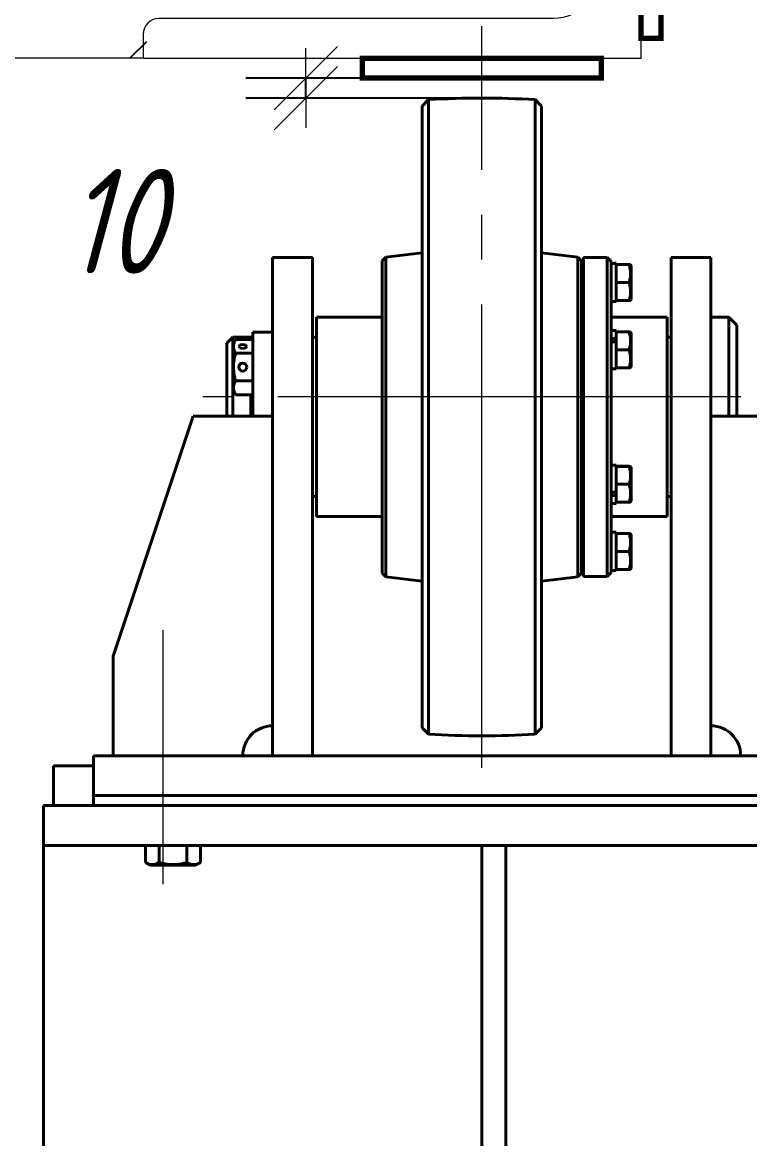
# Model space of a CAD drawing. Header units: millimetres. Extents: x 0 to 841, y 0 to 594.
# Drawn here: x 388.94 to 413.29, y 377.62 to 414.96 of the extents above; entities that cross this region are included whole.
import ezdxf

# ---------------------------------------------------------------- set-up
doc = ezdxf.new("R2010")
doc.units = ezdxf.units.MM
for name, pattern in [('K5LT_AXLED', [19.996264, 15.496264, -1.5, 1.5, -1.5]), ('K5LT_BASIC', [0]), ('K5LT_THIN', [0])]:
    doc.linetypes.add(name, pattern=pattern)
doc.layers.add('Системный слой', color=7, linetype='Continuous')
doc.styles.add('KDIMTEXTSTYLE', font='GOST_AU.SHX', dxfattribs={"width": 0.96, "oblique": 15, "height": 5})
doc.dimstyles.new('KDIMSTYLE (0.07)', dxfattribs={"dimtxt": 5, "dimasz": 1, "dimexe": 2, "dimexo": 0.0625, "dimgap": 1, "dimtad": 1, "dimlfac": 15, "dimtxsty": 'KDIMTEXTSTYLE', "dimsah": 1, "dimcen": 0.09, "dimdle": 1, "dimadec": 0, "dimazin": 0, "dimtfac": 0.667, "dimtmove": 0, "dimatfit": 3, "dimfxl": 1, "dimtvp": 1, "dimtolj": 1, "dimtzin": 0, "dimarcsym": 0})

# ---------------------------------------------------------------- blocks, each defined once
blk = doc.blocks.new('U391')
at = {"layer": 'Системный слой', "color": 150, "linetype": 'K5LT_BASIC', "lineweight": 40, "true_color": 0x0080ff}
for p, q in [((408.823, 400.15), (408.823, 400.11)), ((408.823, 400.003), (408.823, 399.617)), ((408.823, 399.403), (408.823, 399.273)), ((408.823, 399.163), (408.823, 399.017)), ((408.823, 398.91), (408.823, 398.87))]:
    blk.add_line(p, q, dxfattribs=at)
blk = doc.blocks.new('U394')
at = {"layer": 'Системный слой', "color": 150, "linetype": 'K5LT_BASIC', "lineweight": 40, "true_color": 0x0080ff}
for p, q in [((408.823, 406.902), (408.823, 406.863)), ((408.823, 406.755), (408.823, 406.37)), ((408.823, 406.155), (408.823, 405.77)), ((408.823, 405.663), (408.823, 405.623))]:
    blk.add_line(p, q, dxfattribs=at)
blk = doc.blocks.new('U398')
at = {"layer": 'Системный слой', "color": 150, "linetype": 'K5LT_BASIC', "lineweight": 40, "true_color": 0x0080ff}
for p, q in [((407.723, 397.142), (407.723, 407.096)), ((407.723, 396.429), (407.723, 397.142))]:
    blk.add_line(p, q, dxfattribs=at)
blk = doc.blocks.new('U399')
at = {"layer": 'Системный слой', "color": 150, "linetype": 'K5LT_BASIC', "lineweight": 40, "true_color": 0x0080ff}
for p, q in [((408.656, 397.258), (408.656, 406.963)), ((408.656, 396.563), (408.656, 397.258))]:
    blk.add_line(p, q, dxfattribs=at)
blk = doc.blocks.new('U400')
at = {"layer": 'Системный слой', "color": 150, "linetype": 'K5LT_BASIC', "lineweight": 40, "true_color": 0x0080ff}
for p, q in [((408.523, 397.142), (408.523, 407.096)), ((408.523, 396.429), (408.523, 397.142))]:
    blk.add_line(p, q, dxfattribs=at)
blk = doc.blocks.new('U405')
at = {"layer": 'Системный слой', "color": 150, "linetype": 'K5LT_BASIC', "lineweight": 40, "true_color": 0x0080ff}
for p, q in [((408.823, 397.903), (408.823, 397.863)), ((408.823, 397.755), (408.823, 397.37)), ((408.823, 397.155), (408.823, 396.77)), ((408.823, 396.663), (408.823, 396.629))]:
    blk.add_line(p, q, dxfattribs=at)
blk = doc.blocks.new('U414')
at = {"layer": 'Системный слой', "color": 150, "linetype": 'K5LT_BASIC', "lineweight": 40, "true_color": 0x0080ff}
for p, q in [((410.523, 401.745), (410.523, 405.096)), ((410.523, 398.429), (410.523, 401.745))]:
    blk.add_line(p, q, dxfattribs=at)
blk = doc.blocks.new('U416')
at = {"layer": 'Системный слой', "color": 150, "linetype": 'K5LT_BASIC', "lineweight": 40, "true_color": 0x0080ff}
for p, q in [((408.823, 404.65), (408.823, 404.61)), ((408.823, 404.503), (408.823, 404.407)), ((408.823, 404.302), (408.823, 404.117)), ((408.823, 403.903), (408.823, 403.517)), ((408.823, 403.41), (408.823, 403.37))]:
    blk.add_line(p, q, dxfattribs=at)
blk = doc.blocks.new('U421')
at = {"layer": 'Системный слой', "color": 150, "linetype": 'K5LT_BASIC', "lineweight": 40, "true_color": 0x0080ff}
for p, q in [((407.535, 399.086), (407.535, 407.11)), ((407.535, 396.415), (407.535, 399.086))]:
    blk.add_line(p, q, dxfattribs=at)
blk = doc.blocks.new('U422')
at = {"layer": 'Системный слой', "color": 150, "linetype": 'K5LT_BASIC', "lineweight": 40, "true_color": 0x0080ff}
for p, q in [((407.656, 399.147), (407.656, 406.989)), ((407.656, 396.536), (407.656, 399.147))]:
    blk.add_line(p, q, dxfattribs=at)
blk = doc.blocks.new('U423')
at = {"layer": 'Системный слой', "color": 150, "linetype": 'K5LT_BASIC', "lineweight": 40, "true_color": 0x0080ff}
for p, q in [((401.11, 399.086), (401.11, 407.11)), ((401.11, 396.415), (401.11, 399.086))]:
    blk.add_line(p, q, dxfattribs=at)
blk = doc.blocks.new('U424')
at = {"layer": 'Системный слой', "color": 150, "linetype": 'K5LT_BASIC', "lineweight": 40, "true_color": 0x0080ff}
for p, q in [((400.989, 399.147), (400.989, 406.989)), ((400.989, 396.536), (400.989, 399.147))]:
    blk.add_line(p, q, dxfattribs=at)
blk = doc.blocks.new('U425')
at = {"layer": 'Системный слой', "color": 150, "linetype": 'K5LT_BASIC', "lineweight": 40, "true_color": 0x0080ff}
for p, q in [((406.11, 396.45), (406.11, 412.376)), ((406.11, 391.149), (406.11, 396.45))]:
    blk.add_line(p, q, dxfattribs=at)
blk = doc.blocks.new('U426')
at = {"layer": 'Системный слой', "color": 150, "linetype": 'K5LT_BASIC', "lineweight": 40, "true_color": 0x0080ff}
for p, q in [((406.323, 396.557), (406.323, 412.163)), ((406.323, 391.362), (406.323, 396.557))]:
    blk.add_line(p, q, dxfattribs=at)
blk = doc.blocks.new('U427')
at = {"layer": 'Системный слой', "color": 150, "linetype": 'K5LT_BASIC', "lineweight": 40, "true_color": 0x0080ff}
for p, q in [((402.535, 396.45), (402.535, 412.376)), ((402.535, 391.149), (402.535, 396.45))]:
    blk.add_line(p, q, dxfattribs=at)
blk = doc.blocks.new('U428')
at = {"layer": 'Системный слой', "color": 150, "linetype": 'K5LT_BASIC', "lineweight": 40, "true_color": 0x0080ff}
for p, q in [((402.323, 396.557), (402.323, 412.163)), ((402.323, 391.362), (402.323, 396.557))]:
    blk.add_line(p, q, dxfattribs=at)
blk = doc.blocks.new('U430')
at = {"layer": 'Системный слой', "color": 150, "linetype": 'K5LT_BASIC', "lineweight": 40, "true_color": 0x0080ff}
for p, q in [((408.823, 406.863), (408.823, 406.755)), ((408.823, 406.37), (408.823, 406.262))]:
    blk.add_line(p, q, dxfattribs=at)
blk = doc.blocks.new('U431')
at = {"layer": 'Системный слой', "color": 150, "linetype": 'K5LT_BASIC', "lineweight": 40, "true_color": 0x0080ff}
for p, q in [((408.823, 406.262), (408.823, 406.155)), ((408.823, 405.77), (408.823, 405.663))]:
    blk.add_line(p, q, dxfattribs=at)
blk = doc.blocks.new('U432')
at = {"layer": 'Системный слой', "color": 150, "linetype": 'K5LT_BASIC', "lineweight": 40, "true_color": 0x0080ff}
for p, q in [((409.252, 406.863), (409.28, 406.863)), ((409.28, 406.863), (409.252, 406.863)), ((409.28, 406.863), (409.299, 406.863)), ((409.299, 406.863), (409.28, 406.863)), ((409.299, 406.863), (409.305, 406.863)), ((409.305, 406.863), (409.299, 406.863))]:
    blk.add_line(p, q, dxfattribs=at)
blk = doc.blocks.new('U433')
at = {"layer": 'Системный слой', "color": 150, "linetype": 'K5LT_BASIC', "lineweight": 40, "true_color": 0x0080ff}
for p, q in [((409.323, 406.262), (409.323, 406.833)), ((409.323, 405.693), (409.323, 406.262))]:
    blk.add_line(p, q, dxfattribs=at)
blk = doc.blocks.new('U437')
at = {"layer": 'Системный слой', "color": 150, "linetype": 'K5LT_BASIC', "lineweight": 40, "true_color": 0x0080ff}
for p, q in [((398.789, 401.763), (398.789, 405.096)), ((398.789, 398.429), (398.789, 401.763))]:
    blk.add_line(p, q, dxfattribs=at)
blk = doc.blocks.new('U444')
at = {"layer": 'Системный слой', "color": 150, "linetype": 'K5LT_BASIC', "lineweight": 40, "true_color": 0x0080ff}
for p, q in [((398.789, 399.096), (398.656, 399.096)), ((410.656, 399.096), (410.523, 399.096))]:
    blk.add_line(p, q, dxfattribs=at)
blk = doc.blocks.new('U445')
at = {"layer": 'Системный слой', "color": 150, "linetype": 'K5LT_BASIC', "lineweight": 40, "true_color": 0x0080ff}
for p, q in [((396.656, 404.429), (395.989, 404.429)), ((398.789, 404.429), (398.656, 404.429)), ((410.656, 404.429), (410.523, 404.429))]:
    blk.add_line(p, q, dxfattribs=at)
blk = doc.blocks.new('U453')
at = {"layer": 'Системный слой', "color": 150, "linetype": 'K5LT_BASIC', "lineweight": 40, "true_color": 0x0080ff}
for p, q in [((408.823, 400.11), (408.823, 400.003)), ((408.823, 399.617), (408.823, 399.51))]:
    blk.add_line(p, q, dxfattribs=at)
blk = doc.blocks.new('U454')
at = {"layer": 'Системный слой', "color": 150, "linetype": 'K5LT_BASIC', "lineweight": 40, "true_color": 0x0080ff}
for p, q in [((408.823, 399.51), (408.823, 399.403)), ((408.823, 399.273), (408.823, 399.163)), ((408.823, 399.017), (408.823, 398.91))]:
    blk.add_line(p, q, dxfattribs=at)
blk = doc.blocks.new('U455')
at = {"layer": 'Системный слой', "color": 150, "linetype": 'K5LT_BASIC', "lineweight": 40, "true_color": 0x0080ff}
for p, q in [((409.252, 400.11), (409.28, 400.11)), ((409.28, 400.11), (409.252, 400.11)), ((409.28, 400.11), (409.299, 400.11)), ((409.299, 400.11), (409.28, 400.11)), ((409.299, 400.11), (409.305, 400.11)), ((409.305, 400.11), (409.299, 400.11))]:
    blk.add_line(p, q, dxfattribs=at)
blk = doc.blocks.new('U458')
at = {"layer": 'Системный слой', "color": 150, "linetype": 'K5LT_BASIC', "lineweight": 40, "true_color": 0x0080ff}
for p, q in [((408.823, 397.262), (408.823, 397.155)), ((408.823, 396.77), (408.823, 396.663))]:
    blk.add_line(p, q, dxfattribs=at)
blk = doc.blocks.new('U459')
at = {"layer": 'Системный слой', "color": 150, "linetype": 'K5LT_BASIC', "lineweight": 40, "true_color": 0x0080ff}
for p, q in [((408.823, 397.863), (408.823, 397.755)), ((408.823, 397.37), (408.823, 397.262))]:
    blk.add_line(p, q, dxfattribs=at)
blk = doc.blocks.new('U460')
at = {"layer": 'Системный слой', "color": 150, "linetype": 'K5LT_BASIC', "lineweight": 40, "true_color": 0x0080ff}
for p, q in [((409.252, 397.863), (409.28, 397.863)), ((409.28, 397.863), (409.252, 397.863)), ((409.28, 397.863), (409.299, 397.863)), ((409.299, 397.863), (409.28, 397.863)), ((409.299, 397.863), (409.305, 397.863)), ((409.305, 397.863), (409.299, 397.863))]:
    blk.add_line(p, q, dxfattribs=at)
blk = doc.blocks.new('U461')
at = {"layer": 'Системный слой', "color": 150, "linetype": 'K5LT_BASIC', "lineweight": 40, "true_color": 0x0080ff}
for p, q in [((408.823, 404.01), (408.823, 403.903)), ((408.823, 403.517), (408.823, 403.41))]:
    blk.add_line(p, q, dxfattribs=at)
blk = doc.blocks.new('U462')
at = {"layer": 'Системный слой', "color": 150, "linetype": 'K5LT_BASIC', "lineweight": 40, "true_color": 0x0080ff}
for p, q in [((408.823, 404.61), (408.823, 404.503)), ((408.823, 404.407), (408.823, 404.302)), ((408.823, 404.117), (408.823, 404.01))]:
    blk.add_line(p, q, dxfattribs=at)
blk = doc.blocks.new('U463')
at = {"layer": 'Системный слой', "color": 150, "linetype": 'K5LT_BASIC', "lineweight": 40, "true_color": 0x0080ff}
for p, q in [((409.323, 403.516), (409.323, 404.58)), ((409.323, 403.44), (409.323, 403.516))]:
    blk.add_line(p, q, dxfattribs=at)
blk = doc.blocks.new('U464')
at = {"layer": 'Системный слой', "color": 150, "linetype": 'K5LT_BASIC', "lineweight": 40, "true_color": 0x0080ff}
for p, q in [((409.252, 404.61), (409.28, 404.61)), ((409.28, 404.61), (409.252, 404.61)), ((409.28, 404.61), (409.299, 404.61)), ((409.299, 404.61), (409.28, 404.61)), ((409.299, 404.61), (409.305, 404.61)), ((409.305, 404.61), (409.299, 404.61))]:
    blk.add_line(p, q, dxfattribs=at)
blk = doc.blocks.new('U496')
at = {"layer": 'Системный слой', "color": 150, "linetype": 'K5LT_BASIC', "lineweight": 40, "true_color": 0x0080ff}
for p, q in [((396.228, 404.169), (396.189, 404.122)), ((396.189, 404.122), (396.228, 404.075)), ((396.323, 404.189), (396.228, 404.169)), ((396.228, 404.075), (396.323, 404.056)), ((396.417, 404.169), (396.323, 404.189)), ((396.323, 404.056), (396.417, 404.075)), ((396.456, 404.122), (396.417, 404.169)), ((396.417, 404.075), (396.456, 404.122))]:
    blk.add_line(p, q, dxfattribs=at)
blk = doc.blocks.new('U497')
at = {"layer": 'Системный слой', "color": 150, "linetype": 'K5LT_BASIC', "lineweight": 40, "true_color": 0x0080ff}
for p, q in [((395.989, 404.189), (395.989, 404.429)), ((395.989, 401.785), (395.989, 402.669))]:
    blk.add_line(p, q, dxfattribs=at)
blk = doc.blocks.new('KDIMARROW_01')
at = {"layer": 'Системный слой'}
blk.add_hatch(color=0, dxfattribs=at).paths.add_polyline_path([(0, 0), (-5, 0.658), (-4.5, 0), (-5, -0.658)])
at = {"layer": 'Системный слой', "color": 0, "linetype": 'K5LT_THIN', "lineweight": 18}
for p, q in [((-4.5, 0), (-5, 0.658)), ((-5, 0.658), (0, 0)), ((0, 0), (-5, -0.658)), ((-5, -0.658), (-4.5, 0)), ((0, 0), (-1, 0))]:
    blk.add_line(p, q, dxfattribs=at)
blk = doc.blocks.new('KDIMARROW_13')
at = {"layer": 'Системный слой', "color": 0, "linetype": 'K5LT_THIN', "lineweight": 18}
for p, q in [((-1.061, 1.061), (1.061, -1.061)), ((0, 0), (-1, 0)), ((0, 0), (1, 0))]:
    blk.add_line(p, q, dxfattribs=at)

msp = doc.modelspace()

# ---------------------------------------------------------------- hatches: boundary and pattern name
at = {"layer": 'Системный слой'}
h = msp.add_hatch(dxfattribs=at)
h.set_pattern_fill('', angle=45, style=0, pattern_type=0)
h.set_pattern_definition([(45, (0, 0), (-7.07107, 7.07107), []), (45, (-3.536, 3.536), (-7.07107, 7.07107), [10, -2, 1, -2])])
h.paths.add_polyline_path([(392.99308, 417.76281), (400.18883, 420.8914), (401.64734, 422.12062), (402.19308, 423.9483), (402.19308, 456.49886), (401.48912, 458.54763), (399.67459, 459.73106), (388.92052, 462.44217), (386.32641, 463.09615), (386.32641, 464.42242), (385.22041, 464.24775), (380.08564, 461.49304), (373.83904, 457.88656), (369.27385, 455.25085), (367.56654, 453.68372), (366.60719, 449.63754), (366.60719, 447.42948), (365.27385, 447.42948), (365.27385, 450.63205), (365.46493, 452.2167), (366.16702, 453.96538), (367.20579, 455.32531), (368.60719, 456.40555), (374.83445, 460.00086), (380.73721, 463.40882), (384.87531, 465.53565), (386.32641, 465.76281), (386.32641, 467.09615), (349.65975, 467.09615), (349.65975, 436.42948), (340.26533, 436.42948), (340.91431, 428.54714), (342.68676, 420.43615), (343.65998, 417.3198), (353.41378, 397.24161), (360.02857, 387.19069), (369.3108, 375.3913), (376.52587, 368.66522), (380.38227, 365.92136), (386.32641, 362.70961), (386.32641, 413.76281), (392.99308, 413.76281), (393.26744, 415.09615), (391.54198, 415.32331), (388.79131, 416.64911), (374.0677, 425.34455), (372.83368, 426.89358), (372.22617, 428.29636), (371.94052, 433.42948), (373.27385, 433.42948), (373.37836, 429.17627), (373.98838, 427.56025), (377.33113, 424.80525), (383.27065, 421.37606), (389.73606, 417.64325), (391.88707, 416.61121), (392.99308, 416.43654)])
at = {"layer": 'Системный слой', "true_color": 0xffff00}
h = msp.add_hatch(dxfattribs=at)
h.set_pattern_fill('', color=2, angle=90, style=0, pattern_type=0)
h.set_pattern_definition([(135, (0, 0), (-11.2253, -11.2253), [])])
h.paths.add_polyline_path([(409.65975, 418.42948), (409.65975, 414.42948), (410.32641, 414.42948), (410.32641, 418.42948)])
h.paths.add_polyline_path([(409.65975, 422.42948), (409.65975, 418.42948), (410.32641, 418.42948), (410.32641, 422.42948)])

# ---------------------------------------------------------------- linework, layer by layer
at = {"layer": 'Системный слой', "color": 30, "linetype": 'K5LT_AXLED', "lineweight": 18, "true_color": 0xff8000}
for p, q in [((404.32271, 390.0288), (404.32271, 414.83016)), ((412.98938, 402.42948), (394.98938, 402.42948)), ((393.65605, 386.13615), (393.65605, 394.62948))]:
    msp.add_line(p, q, dxfattribs=at)
at = {"layer": 'Системный слой', "color": 7, "linetype": 'K5LT_THIN', "lineweight": 18}
for p, q in [((392.99308, 413.76281), (386.32641, 413.76281)), ((407.72271, 406.61771), (407.65605, 406.61771)), ((407.72271, 405.90792), (407.65605, 405.90792)), ((407.72271, 404.36516), (407.65605, 404.36516)), ((407.72271, 403.65538), (407.65605, 403.65538)), ((407.72271, 399.86517), (407.65605, 399.86517)), ((407.72271, 399.15538), (407.65605, 399.15538)), ((407.72271, 397.61771), (407.65605, 397.61771)), ((407.72271, 396.90792), (407.65605, 396.90792))]:
    msp.add_line(p, q, dxfattribs=at)
at = {"layer": 'Системный слой', "color": 150, "linetype": 'K5LT_BASIC', "lineweight": 40, "true_color": 0x0080ff}
for p, q in [((402.32271, 412.1635), (402.53541, 412.37619)), ((406.11002, 412.37619), (406.32271, 412.1635)), ((397.32271, 407.09615), (398.65605, 407.09615)), ((397.32271, 407.09615), (397.32271, 390.42948)), ((398.65605, 407.09615), (398.65605, 390.42948)), ((400.98938, 406.98948), (401.11038, 407.11048)), ((402.32271, 407.25412), (401.11038, 407.11048)), ((407.53505, 407.11048), (406.32271, 407.25412)), ((407.53505, 407.11048), (407.65605, 406.98948)), ((408.52271, 407.09615), (407.72271, 407.09615)), ((408.52271, 407.09615), (408.65605, 406.96281)), ((411.98938, 407.09615), (410.65605, 407.09615)), ((410.65605, 390.42948), (410.65605, 407.09615)), ((411.98938, 390.42948), (411.98938, 407.09615)), ((408.74052, 406.8998), (408.65605, 406.90205)), ((408.82271, 406.86304), (409.2518, 406.86304)), ((408.82271, 406.86267), (408.82271, 406.86259)), ((408.82271, 406.86259), (409.2518, 406.86259)), ((409.30539, 406.86281), (409.32271, 406.83281)), ((407.72271, 406.66281), (407.65605, 406.66281)), ((408.82271, 406.26236), (409.2518, 406.26236)), ((407.72271, 405.86281), (407.65605, 405.86281)), ((408.65605, 405.62281), (408.82271, 405.62281)), ((408.82271, 405.66259), (409.2518, 405.66259)), ((409.30539, 405.66281), (409.32271, 405.69281)), ((400.98938, 405.09615), (398.78938, 405.09615)), ((410.52271, 405.09615), (408.65605, 405.09615)), ((411.98938, 405.09615), (412.58938, 405.09615)), ((412.58938, 405.09615), (412.58938, 401.78469)), ((412.58938, 405.09615), (412.85605, 404.82948)), ((412.85605, 404.82948), (412.85605, 401.78469)), ((396.65605, 401.78469), (396.65605, 404.59615)), ((396.65605, 404.59615), (397.32271, 404.59615)), ((408.65605, 404.65027), (408.82271, 404.65027)), ((408.82271, 404.6105), (409.2518, 404.6105)), ((408.82271, 404.61012), (408.82271, 404.61004)), ((408.82271, 404.61004), (409.2518, 404.61004)), ((409.30539, 404.61027), (409.32271, 404.58027)), ((395.98938, 404.42948), (395.78938, 404.22948)), ((395.78938, 401.78469), (395.78938, 404.22948)), ((396.08393, 404.35324), (395.98938, 404.18948)), ((395.98938, 402.66948), (395.98938, 404.18948)), ((396.65605, 404.35324), (396.08393, 404.35324)), ((407.72271, 404.41027), (407.65605, 404.41027)), ((396.65605, 403.89136), (396.08393, 403.89136)), ((408.82271, 404.00982), (409.2518, 404.00982)), ((407.72271, 403.61027), (407.65605, 403.61027)), ((408.65605, 403.37027), (408.82271, 403.37027)), ((408.82271, 403.41004), (409.2518, 403.41004)), ((409.30539, 403.41027), (409.32271, 403.44027)), ((396.65605, 402.9676), (396.08393, 402.9676)), ((396.08393, 402.50572), (395.98938, 402.66948)), ((396.65605, 402.50572), (396.08393, 402.50572)), ((396.58938, 401.78469), (396.58938, 402.50572)), ((394.66334, 401.78469), (391.98938, 393.76281)), ((397.32271, 401.78469), (394.66334, 401.78469)), ((411.98938, 401.78469), (414.64875, 401.78469)), ((408.65605, 400.15027), (408.82271, 400.15027)), ((408.82271, 400.1105), (409.2518, 400.1105)), ((408.82271, 400.11013), (408.82271, 400.11004)), ((408.82271, 400.11004), (409.2518, 400.11004)), ((409.30539, 400.11027), (409.32271, 400.08027)), ((409.32271, 398.94027), (409.32271, 400.08027)), ((407.72271, 399.91027), (407.65605, 399.91027)), ((408.82271, 399.50982), (409.2518, 399.50982)), ((407.72271, 399.11027), (407.65605, 399.11027)), ((408.65605, 398.87027), (408.82271, 398.87027)), ((408.82271, 398.91004), (409.2518, 398.91004)), ((409.30539, 398.91027), (409.32271, 398.94027)), ((400.98938, 398.42948), (398.78938, 398.42948)), ((410.52271, 398.42948), (408.65605, 398.42948)), ((408.65605, 397.90281), (408.82271, 397.90281)), ((408.82271, 397.86304), (409.2518, 397.86304)), ((408.82271, 397.86267), (408.82271, 397.86259)), ((408.82271, 397.86259), (409.2518, 397.86259)), ((409.30539, 397.86281), (409.32271, 397.83281)), ((409.32271, 396.69281), (409.32271, 397.83281)), ((407.72271, 397.66281), (407.65605, 397.66281)), ((408.82271, 397.26236), (409.2518, 397.26236)), ((407.72271, 396.86281), (407.65605, 396.86281)), ((408.82271, 396.62362), (408.74052, 396.62583)), ((408.82271, 396.66259), (409.2518, 396.66259)), ((408.82271, 396.62362), (408.82271, 396.62946)), ((409.30539, 396.66281), (409.32271, 396.69281)), ((400.98938, 396.53615), (401.11038, 396.41514)), ((402.32271, 396.27151), (401.11038, 396.41514)), ((407.53505, 396.41514), (406.32271, 396.27151)), ((407.53505, 396.41514), (407.65605, 396.53615)), ((408.52271, 396.42948), (407.72271, 396.42948)), ((408.52271, 396.42948), (408.65605, 396.56281)), ((391.98938, 393.76281), (391.98938, 390.42948)), ((402.32271, 391.36213), (402.53541, 391.14944)), ((406.11002, 391.14944), (406.32271, 391.36213)), ((391.32271, 389.09615), (391.32271, 390.42948)), ((391.32271, 390.42948), (417.98938, 390.42948)), ((389.98938, 390.09615), (389.98938, 388.76281)), ((391.32271, 390.09615), (389.98938, 390.09615)), ((389.65605, 388.76281), (389.65605, 387.42948)), ((420.98938, 388.76281), (389.65605, 388.76281)), ((391.32271, 388.76281), (389.98938, 388.76281)), ((391.32271, 389.09615), (417.98938, 389.09615)), ((417.98938, 389.09615), (391.32271, 389.09615)), ((391.32271, 389.09615), (391.32271, 388.76281)), ((389.65605, 387.42948), (389.65605, 370.09615)), ((389.65605, 387.42948), (420.98938, 387.42948)), ((393.06562, 387.42948), (393.06562, 386.85736)), ((393.5275, 387.42948), (393.5275, 386.85736)), ((394.45126, 387.42948), (394.45126, 386.85736)), ((394.91314, 387.42948), (394.91314, 386.85736)), ((404.32271, 387.42948), (404.32271, 370.09615)), ((405.12271, 387.42948), (405.12271, 370.09615)), ((393.06562, 386.85736), (393.22938, 386.76281)), ((393.22938, 386.76281), (394.74938, 386.76281)), ((394.91314, 386.85736), (394.74938, 386.76281))]:
    msp.add_line(p, q, dxfattribs=at)
at = {"layer": 'Системный слой', "color": 7, "linetype": 'K5LT_THIN', "lineweight": 18}
msp.add_lwpolyline([(393.52641, 415.09615, 0.41421356), (392.99308, 414.56281), (392.99308, 413.76281), (409.65975, 413.76281), (409.65975, 430.42948), (408.85975, 430.42948, 0.41421356), (408.32641, 429.89615), (408.32641, 416.69615, -0.41421356), (406.72641, 415.09615)], format="xyb", close=True, dxfattribs=at)
at = {"layer": 'Системный слой', "color": 7, "linetype": 'K5LT_THIN', "const_width": 0.18}
for points in [[(410.32271, 414.42948), (410.32271, 422.42948), (409.65605, 422.42948), (409.65605, 414.42948), (410.32271, 414.42948)], [(408.32641, 413.09615), (400.32641, 413.09615), (400.32641, 413.76281), (408.32641, 413.76281), (408.32641, 413.09615)]]:
    msp.add_lwpolyline(points, dxfattribs=at)
at = {"layer": 'Системный слой', "color": 150, "linetype": 'K5LT_BASIC', "lineweight": 40, "true_color": 0x0080ff}
msp.add_circle((396.32271, 403.42948), 0.13333, dxfattribs=at)
for centre, radius, start, end in [((404.32271, 382.42948), 30, 86.584475, 93.415525), ((407.65605, 405.16281), 0.06667, 270, 0), ((407.65605, 398.36281), 0.06667, 0, 90), ((397.32271, 390.42948), 1, 90, 180), ((411.98938, 390.42948), 1, 0, 90), ((404.32271, 421.09615), 30, 266.584475, 273.415525)]:
    msp.add_arc(centre, radius, start, end, dxfattribs=at)
for centre, major_axis, ratio, start_param, end_param in [((408.90994, 406.26281), (1.75839, 0.00048), 0.36397013, 1.62032044, 1.71559044), ((408.56883, 404.01027), (1.75587, 0.57078), 0.16487881, 1.37235678, 1.46762679), ((408.90994, 404.01027), (1.75587, 0.57078), 0.16487881, 1.56687434, 1.66214435), ((408.56883, 399.51027), (1.75586, 0.57043), 0.16527295, 4.70837189, 4.8036419), ((408.90994, 399.51027), (1.75586, 0.57043), 0.16527295, 4.51385433, 4.60912434), ((408.56883, 397.26281), (1.75839, -0.00048), 0.36397013, 4.76211242, 4.85738243)]:
    msp.add_ellipse(centre, major_axis=major_axis, ratio=ratio, start_param=start_param, end_param=end_param, dxfattribs=at)
for points, knots in [([(409.2518, 406.26236), (409.25863, 406.28284), (409.26913, 406.31697), (409.28225, 406.36778), (409.29179, 406.413), (409.29771, 406.45081), (409.30169, 406.48458), (409.30455, 406.51878), (409.30581, 406.5609), (409.30487, 406.59591), (409.30259, 406.63149), (409.29868, 406.66882), (409.28942, 406.72581), (409.2744, 406.79054), (409.25967, 406.83899), (409.2518, 406.86259)], [0, 0, 0, 0, 1.67981626, 2.78068749, 4.10062144, 5.2997801, 5.78516139, 6.77396186, 7.99981908, 9.10206657, 9.53045066, 10.80659157, 12.05516695, 14.06256115, 16, 16, 16, 16]), ([(409.2518, 405.66259), (409.25863, 405.68306), (409.26913, 405.71716), (409.28225, 405.76793), (409.29179, 405.81312), (409.29771, 405.85089), (409.30169, 405.88464), (409.30455, 405.91882), (409.30581, 405.96091), (409.30487, 405.99588), (409.30259, 406.03143), (409.29868, 406.06874), (409.28942, 406.12569), (409.2744, 406.19037), (409.25967, 406.23879), (409.2518, 406.26236)], [0, 0, 0, 0, 1.67981626, 2.78068749, 4.10062144, 5.2997801, 5.78516139, 6.77396186, 7.99981908, 9.10206657, 9.53045066, 10.80659157, 12.05516695, 14.06256115, 16, 16, 16, 16]), ([(409.30539, 405.66281), (409.30539, 405.6628), (409.30411, 405.66277), (409.29854, 405.66273), (409.2893, 405.66269), (409.27433, 405.66264), (409.26058, 405.66261), (409.2518, 405.66259)], [0, 0, 0, 0, 1.4478035, 2.79754158, 4.27723065, 5.83688819, 8, 8, 8, 8]), ([(409.2518, 404.00982), (409.26006, 404.0346), (409.2704, 404.06877), (409.28318, 404.11964), (409.29179, 404.16046), (409.29883, 404.20543), (409.30303, 404.24548), (409.30518, 404.28246), (409.30562, 404.31736), (409.30452, 404.35152), (409.30168, 404.38967), (409.29631, 404.43282), (409.28252, 404.50863), (409.26592, 404.56768), (409.2518, 404.61004)], [0, 0, 0, 0, 1.90502276, 2.60689452, 3.8443326, 4.96854384, 5.9570695, 6.81329934, 7.70142944, 8.53318741, 9.33577528, 10.52418436, 11.73854707, 15, 15, 15, 15]), ([(396.08393, 403.89136), (396.07357, 403.90931), (396.0579, 403.93902), (396.04113, 403.9782), (396.03173, 404.00492), (396.02422, 404.03046), (396.01827, 404.05641), (396.01396, 404.08621), (396.0122, 404.11433), (396.01267, 404.14127), (396.01505, 404.16701), (396.01914, 404.19195), (396.02576, 404.22042), (396.03805, 404.25972), (396.05764, 404.30538), (396.07556, 404.33875), (396.08393, 404.35324)], [0, 0, 0, 0, 2.03197676, 3.33971817, 4.35691028, 4.98286377, 6.14673398, 7.19733448, 8.23107414, 9.20464301, 10.12610383, 11.03238569, 11.92740894, 13.24282625, 15.35658079, 17, 17, 17, 17]), ([(396.08393, 402.9676), (396.07483, 402.99913), (396.06242, 403.04567), (396.04457, 403.12379), (396.03366, 403.1816), (396.02422, 403.2458), (396.01827, 403.2977), (396.01396, 403.35731), (396.01214, 403.41538), (396.01272, 403.46926), (396.0156, 403.52902), (396.02143, 403.59318), (396.03271, 403.67325), (396.05201, 403.77294), (396.07131, 403.84765), (396.08393, 403.89136)], [0, 0, 0, 0, 1.67981626, 2.46425431, 4.10062144, 4.68975414, 5.78516139, 6.77396186, 7.74689331, 8.75724699, 9.53045066, 10.80829449, 12.05516695, 13.66764409, 16, 16, 16, 16]), ([(409.2518, 403.41004), (409.25863, 403.43051), (409.26913, 403.46461), (409.28225, 403.51539), (409.29179, 403.56057), (409.29771, 403.59835), (409.30169, 403.63209), (409.30455, 403.66627), (409.30581, 403.70836), (409.30487, 403.74334), (409.30259, 403.77889), (409.29868, 403.8162), (409.28942, 403.87314), (409.2744, 403.93782), (409.25967, 403.98624), (409.2518, 404.00982)], [0, 0, 0, 0, 1.67981626, 2.78068749, 4.10062144, 5.2997801, 5.78516139, 6.77396186, 7.99981908, 9.10206657, 9.53045066, 10.80659157, 12.05516695, 14.06256115, 16, 16, 16, 16]), ([(409.30539, 403.41027), (409.30539, 403.41026), (409.30465, 403.41024), (409.30122, 403.41021), (409.2949, 403.41017), (409.2807, 403.41012), (409.26458, 403.41007), (409.2518, 403.41004)], [0, 0, 0, 0, 1.09650985, 2.13884191, 3.42597572, 4.85227536, 8, 8, 8, 8]), ([(396.08393, 402.50572), (396.07357, 402.52367), (396.0579, 402.55338), (396.04113, 402.59256), (396.03173, 402.61928), (396.02422, 402.64482), (396.01827, 402.67077), (396.01396, 402.70057), (396.0122, 402.72869), (396.01267, 402.75563), (396.01505, 402.78137), (396.01914, 402.80631), (396.02576, 402.83477), (396.03805, 402.87407), (396.05764, 402.91974), (396.07556, 402.95311), (396.08393, 402.9676)], [0, 0, 0, 0, 2.03197676, 3.33971817, 4.35691028, 4.98286377, 6.14673398, 7.19733448, 8.23107414, 9.20464301, 10.12610383, 11.03238569, 11.92740894, 13.24282625, 15.35658079, 17, 17, 17, 17]), ([(409.2518, 399.50982), (409.25863, 399.5303), (409.26913, 399.56443), (409.28225, 399.61524), (409.29179, 399.66046), (409.29771, 399.69827), (409.30169, 399.73204), (409.30455, 399.76624), (409.30581, 399.80836), (409.30487, 399.84336), (409.30259, 399.87894), (409.29868, 399.91628), (409.28942, 399.97327), (409.2744, 400.03799), (409.25967, 400.08645), (409.2518, 400.11004)], [0, 0, 0, 0, 1.67981626, 2.78068749, 4.10062144, 5.2997801, 5.78516139, 6.77396186, 7.99981908, 9.10206657, 9.53045066, 10.80659157, 12.05516695, 14.06256115, 16, 16, 16, 16]), ([(409.2518, 398.91004), (409.26006, 398.93481), (409.2704, 398.96895), (409.28318, 399.01979), (409.29179, 399.06058), (409.29883, 399.10551), (409.30303, 399.14553), (409.30518, 399.18248), (409.30562, 399.21736), (409.30452, 399.25149), (409.30168, 399.28961), (409.29631, 399.33273), (409.28252, 399.40848), (409.26592, 399.46749), (409.2518, 399.50982)], [0, 0, 0, 0, 1.90502276, 2.60689452, 3.8443326, 4.96854384, 5.9570695, 6.81329934, 7.70142944, 8.53318741, 9.33577528, 10.52418436, 11.73854707, 15, 15, 15, 15]), ([(409.30539, 398.91027), (409.30539, 398.91026), (409.30465, 398.91024), (409.30122, 398.91021), (409.2949, 398.91017), (409.2807, 398.91012), (409.26458, 398.91007), (409.2518, 398.91004)], [0, 0, 0, 0, 1.09650985, 2.13884191, 3.42597572, 4.85227536, 8, 8, 8, 8]), ([(409.2518, 397.26236), (409.25863, 397.28285), (409.26913, 397.31697), (409.28225, 397.36779), (409.29179, 397.41301), (409.29771, 397.45081), (409.30169, 397.48458), (409.30455, 397.51878), (409.30581, 397.56091), (409.30487, 397.59591), (409.30259, 397.63149), (409.29868, 397.66882), (409.28942, 397.72581), (409.2744, 397.79054), (409.25967, 397.839), (409.2518, 397.86259)], [0, 0, 0, 0, 1.67981626, 2.78068749, 4.10062144, 5.2997801, 5.78516139, 6.77396186, 7.99981908, 9.10206657, 9.53045066, 10.80659157, 12.05516695, 14.06256115, 16, 16, 16, 16]), ([(409.2518, 396.66259), (409.25863, 396.68306), (409.26913, 396.71716), (409.28225, 396.76793), (409.29179, 396.81312), (409.29771, 396.8509), (409.30169, 396.88464), (409.30455, 396.91882), (409.30581, 396.96091), (409.30487, 396.99588), (409.30259, 397.03144), (409.29868, 397.06874), (409.28942, 397.12569), (409.2744, 397.19037), (409.25967, 397.23879), (409.2518, 397.26236)], [0, 0, 0, 0, 1.67981626, 2.78068749, 4.10062144, 5.2997801, 5.78516139, 6.77396186, 7.99981908, 9.10206657, 9.53045066, 10.80659157, 12.05516695, 14.06256115, 16, 16, 16, 16]), ([(409.30539, 396.66281), (409.30539, 396.6628), (409.30411, 396.66277), (409.29854, 396.66273), (409.2893, 396.66269), (409.27433, 396.66264), (409.26058, 396.66261), (409.2518, 396.66259)], [0, 0, 0, 0, 1.4478035, 2.79754158, 4.27723065, 5.83688819, 8, 8, 8, 8]), ([(393.06562, 386.85736), (393.08357, 386.847), (393.11328, 386.83133), (393.15246, 386.81456), (393.17918, 386.80516), (393.20472, 386.79765), (393.23067, 386.7917), (393.26047, 386.78739), (393.28859, 386.78563), (393.31553, 386.7861), (393.34127, 386.78848), (393.36621, 386.79258), (393.39468, 386.79919), (393.43398, 386.81149), (393.47964, 386.83108), (393.51301, 386.84899), (393.5275, 386.85736)], [0, 0, 0, 0, 2.03197676, 3.33971817, 4.35691028, 4.98286377, 6.14673398, 7.19733448, 8.23107414, 9.20464301, 10.12610383, 11.03238569, 11.92740894, 13.24282625, 15.35658079, 17, 17, 17, 17]), ([(393.5275, 386.85736), (393.55903, 386.84826), (393.60557, 386.83585), (393.68369, 386.818), (393.7415, 386.80709), (393.8057, 386.79765), (393.8576, 386.7917), (393.91721, 386.78739), (393.97528, 386.78557), (394.02916, 386.78615), (394.08892, 386.78904), (394.15308, 386.79487), (394.23315, 386.80614), (394.33284, 386.82545), (394.40755, 386.84474), (394.45126, 386.85736)], [0, 0, 0, 0, 1.67981626, 2.46425431, 4.10062144, 4.68975414, 5.78516139, 6.77396186, 7.74689331, 8.75724699, 9.53045066, 10.80829449, 12.05516695, 13.66764409, 16, 16, 16, 16]), ([(394.45126, 386.85736), (394.46921, 386.847), (394.49892, 386.83133), (394.5381, 386.81456), (394.56482, 386.80516), (394.59036, 386.79765), (394.61631, 386.7917), (394.64612, 386.78739), (394.67423, 386.78563), (394.70117, 386.7861), (394.72691, 386.78848), (394.75185, 386.79258), (394.78032, 386.79919), (394.81962, 386.81149), (394.86528, 386.83108), (394.89865, 386.84899), (394.91314, 386.85736)], [0, 0, 0, 0, 2.03197676, 3.33971817, 4.35691028, 4.98286377, 6.14673398, 7.19733448, 8.23107414, 9.20464301, 10.12610383, 11.03238569, 11.92740894, 13.24282625, 15.35658079, 17, 17, 17, 17])]:
    msp.add_open_spline(points, degree=3, knots=knots, dxfattribs=at)

# ---------------------------------------------------------------- block references
at = {"layer": 'Системный слой'}
for name in ['U427', 'U425', 'U428', 'U426', 'U423', 'U421', 'U398', 'U400', 'U424', 'U422', 'U399', 'U394', 'U430', 'U432', 'U433', 'U431', 'U437', 'U414', 'U416', 'U462', 'U464', 'U463', 'U445', 'U497', 'U496', 'U461', 'U391', 'U453', 'U455', 'U454', 'U444', 'U405', 'U459', 'U460', 'U458']:
    msp.add_blockref(name, (0, 0), dxfattribs=at)

# ---------------------------------------------------------------- dimensions: what is measured, and where the dimension line sits
at = {"layer": 'Системный слой', "color": 7}
msp.add_linear_dim(base=(398.43076, 413.09615), p1=(404.32271, 412.42948), p2=(404.27144, 413.09615), angle=90, location=(391.99308, 408.30873), dimstyle='KDIMSTYLE (0.07)', override={"dimexo": 0, "dimtoh": 1, "dimpost": '\\H3.5;\\W0.965;\\Q15;<>', "dimblk1": 'KDIMARROW_13', "dimblk2": 'KDIMARROW_13', "dimse1": 0, "dimse2": 0, "dimclrt": 7, "dimtmove": 1, "dimtolj": 1}, dxfattribs=at).render()
msp.add_linear_dim(base=(446.32271, 357.62606), p1=(389.65605, 369.42948), p2=(446.32271, 390.76281), location=(417.98938, 357.62606), dimstyle='KDIMSTYLE (0.07)', override={"dimexo": 0, "dimpost": '\\H3.5;\\W0.965;\\Q15;<>\\H3.5;\\W0.965;\\Q15;\\Q15;*', "dimblk1": 'KDIMARROW_01', "dimblk2": 'KDIMARROW_01', "dimse1": 0, "dimse2": 0, "dimclrt": 7, "dimtolj": 1}, dxfattribs=at).render()

doc.saveas('drawing.dxf')
